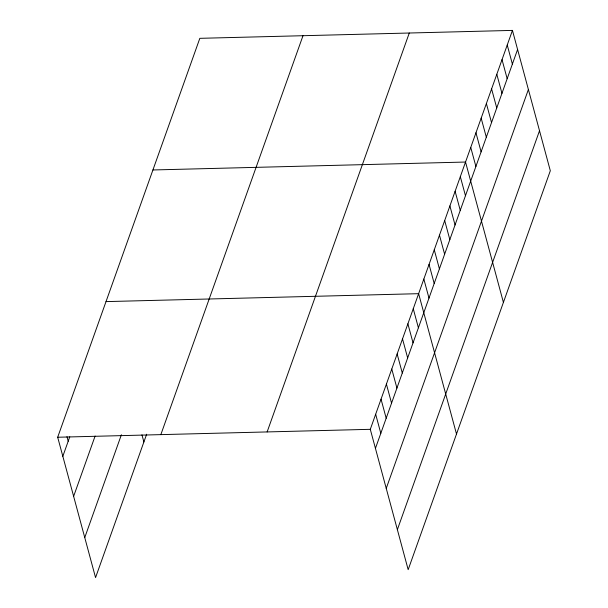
<?xml version="1.0" encoding="UTF-8"?>
<svg xmlns="http://www.w3.org/2000/svg" width="608" height="608" viewBox="0 0 608 608"><rect width="100%" height="100%" fill="white"/><g stroke="black" fill="none" stroke-linecap="round" stroke-linejoin="round"><path stroke-width="0.91" d="M146.642 434.226L95.555 577.6L57.684 437.243L199.827 38.327L512.445 30.4L550.316 170.757L408.173 569.673L370.295 429.316L512.445 30.4M62.822 456.304L69.776 436.802M73.629 496.333L95.106 436.058M84.755 537.571L121.395 434.743M160.846 434.621L302.997 35.712M267.132 431.931L409.283 33.014M375.44 448.377L517.59 49.468M386.24 488.406L528.39 89.498M397.374 529.644L539.516 130.735M152.92 169.966L465.538 162.04L503.409 302.404M106.012 301.606L418.631 293.679L456.502 434.044M57.684 437.243L370.295 429.316M507.239 45.03L512.377 64.091M502.026 59.652L507.171 78.721M496.812 74.282L501.957 93.351M491.598 88.905L496.744 107.973M486.385 103.535L491.53 122.603M481.171 118.157L486.316 137.226M475.965 132.787L481.11 151.856M470.752 147.417L475.897 166.486M460.324 176.67L465.47 195.738M455.111 191.292L460.256 210.36M449.905 205.922L455.05 224.99M444.691 220.552L449.836 239.613M439.478 235.174L444.623 254.243M434.264 249.804L439.409 268.873M429.05 264.427L434.196 283.495M423.844 279.057L428.99 298.125M413.258 308.75L418.403 327.818M407.892 323.821L413.037 342.889M402.519 338.892L407.664 357.96M397.146 353.962L402.291 373.031M391.78 369.033L396.925 388.102M386.407 384.104L391.552 403.172M381.041 399.175L386.186 418.243M375.668 414.246L380.813 433.314M141.96 434.857L143.883 441.97M66.971 436.696L68.195 441.241"/></g></svg>
